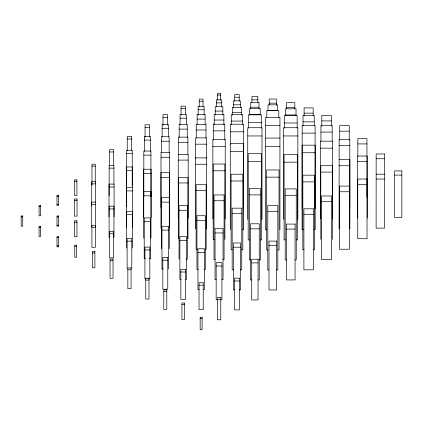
<?xml version="1.0" encoding="UTF-8"?>
<svg xmlns="http://www.w3.org/2000/svg" width="423" height="423" viewBox="0 0 423 423"><rect width="100%" height="100%" fill="white"/><g stroke="black" fill="none" stroke-linecap="round" stroke-linejoin="round"><path stroke-width="0.63" d="M217.533 95.043L220.563 95.043M234.717 97.237L239.212 97.237M251.944 99.87L257.824 99.87M199.244 101.256L203.014 101.256M216.375 102.879L221.715 102.879M269.229 103.159L276.378 103.159M233.538 104.798L240.391 104.798M250.739 107.188L259.024 107.188M286.598 107.431L294.842 107.431M181.055 108.632L185.364 108.632M198.149 109.784L204.108 109.784M268.013 110.377L277.588 110.377M215.254 111.075L222.842 111.075M232.38 112.608L241.549 112.608M304.1 113.153L313.173 113.153M249.549 114.601L260.219 114.601M285.414 114.95L296.026 114.95M162.987 117.33L167.593 117.33M180.055 118.202L186.363 118.202M197.123 119.096L205.129 119.096M214.197 120.032L223.894 120.032M321.787 120.915L331.325 120.915M231.281 121.063L242.649 121.063M303.027 121.866L314.252 121.866M248.386 122.353L261.382 122.353M284.277 122.982L297.163 122.982M265.665 125.615L279.936 125.615M145.052 127.455L149.694 127.455M162.115 128.291L168.465 128.291M179.178 129.126L187.241 129.126M196.246 129.977L206.012 129.977M213.314 130.855L224.782 130.855M339.701 131.162L349.255 131.162M230.387 131.817L243.542 131.817M320.93 132.082L332.182 132.082M302.175 133.123L315.098 133.123M247.746 135.957L262.017 135.957M283.584 135.957L297.855 135.957M265.665 138.062L279.936 138.062M127.244 139.03L131.664 139.03M144.328 140.076L150.419 140.076M161.417 141.219L169.163 141.219M178.522 142.53L187.897 142.53M357.832 143.92L366.953 143.92M195.659 144.18L206.593 144.18M339.14 145.639L349.81 145.639M265.665 146.305L279.936 146.305M212.869 146.633L225.221 146.633M320.518 148.15L332.594 148.15M230.281 151.328L243.648 151.328M109.557 151.963L113.512 151.963M302.08 152.735L315.198 152.735M126.678 153.427L132.23 153.427M143.82 155.146L150.926 155.146M160.999 157.266L169.581 157.266M376.153 158.752L384.47 158.752M339.087 159.508L349.863 159.508L349.863 228.811M178.242 160.095L188.177 160.095M248.179 161.427L261.588 161.427M357.562 161.612L367.222 161.612M284.082 162.162L297.358 162.162M195.606 164.246L206.651 164.246M339.087 165.731L349.863 165.731M91.981 166.107L95.254 166.107M109.15 168.127L113.919 168.127M126.355 170.543L132.552 170.543M213.181 170.802L224.909 170.802M320.808 172.103L332.304 172.103M143.619 173.567L151.127 173.567M376.121 174.197L384.507 174.197M394.611 175.085L401.85 175.085M266.58 177.142L279.027 177.142M160.962 177.533L169.618 177.533M376.121 179.04L384.507 179.04M231.09 181.002L242.839 181.002M74.496 181.282L76.901 181.282M302.842 181.879L314.437 181.879M178.437 182.958L187.981 182.958M91.722 183.899L95.513 183.899M357.752 184.386L367.037 184.386M108.991 187.04L114.078 187.04M132.579 187.304L126.329 187.304L126.329 227.505M196.103 190.509L206.149 190.509M126.329 190.916L132.579 190.916M339.563 191.751L349.387 191.751M249.327 194.897L260.441 194.897M285.197 195.283L296.243 195.283M143.757 195.823L150.985 195.823M56.989 196.187L58.575 196.187M74.363 200.518L77.034 200.518M214.017 200.751L224.079 200.751M321.612 201.686L331.505 201.686M95.535 202.12L91.696 202.12L91.696 226.807M161.316 202.141L169.269 202.141M91.696 204.335L95.535 204.335M56.989 204.552L58.575 204.552M39.069 206.53L40.656 206.53M109.102 208.951L113.972 208.951M179.035 210.289L187.384 210.289M267.791 211.304L277.816 211.304M232.169 213.7L241.76 213.7M303.894 214.287L313.385 214.287M126.599 214.604L132.309 214.604M21.15 216.877L22.736 216.877M56.989 216.877L58.575 216.877M196.949 220.557L205.308 220.557M144.211 221.567L150.535 221.567M74.453 222.207L76.944 222.207M56.989 225.242L58.575 225.242M39.069 227.22L40.656 227.22M91.913 227.447L95.318 227.447M250.516 228.832L259.251 228.832M286.376 229.092L295.064 229.092M303.391 229.483L302.08 229.483L302.08 145.163L315.198 145.163L315.198 229.483L313.887 229.483M242.374 229.557L243.648 229.557L243.648 143.614L230.281 143.614L230.281 229.557M266.966 229.816L265.665 229.816L265.665 117.372L279.936 117.372L279.936 229.816M161.967 230.107L168.613 230.107M215.048 232.946L223.043 232.946M109.462 233.692L113.607 233.692M56.989 237.567L58.575 237.567M214.487 239.429L213.181 239.429L213.181 164.034L224.909 164.034L224.909 239.429M285.345 239.878L284.082 239.878L284.082 154.495L297.358 154.495L297.358 239.878L296.095 239.878M249.454 239.915L248.179 239.915L248.179 153.686L261.588 153.686L261.588 239.915L260.314 239.915M179.881 240.386L186.538 240.386M127.122 241.131L131.786 241.131M269.002 245.472L276.605 245.472M56.989 245.932L58.575 245.932M74.755 246.255L76.642 246.255M233.316 247.196L240.613 247.196M197.361 249.29L196.103 249.29L196.103 184.708L206.149 184.708L206.149 249.29L204.896 249.29M304.132 249.734L302.842 249.734L302.842 175.185L314.437 175.185L314.437 249.734L313.147 249.734M232.396 249.782L231.09 249.782L231.09 174.213L242.839 174.213L242.839 249.782L241.533 249.782M144.904 249.945L149.842 249.945M267.886 249.982L266.58 249.982L266.58 169.956L279.027 169.956L279.027 249.982L277.715 249.982M197.948 252.415L204.304 252.415M92.346 252.97L94.884 252.97M145.475 258.559L144.211 258.559L144.211 217.919L150.535 217.919L150.535 258.559L149.266 258.559M186.099 259.146L187.384 259.146L187.384 205.472L179.035 205.472L179.035 259.146M215.27 259.637L214.017 259.637L214.017 194.94L224.079 194.94L224.079 259.637L222.821 259.637M250.633 259.944L249.327 259.944L249.327 188.484L260.441 188.484L260.441 259.944L259.135 259.944M286.498 259.923L285.197 259.923L285.197 188.907L296.243 188.907L296.243 259.923L294.942 259.923M162.818 260.235L167.767 260.235M110.038 260.774L113.031 260.774M251.717 262.889L258.051 262.889M216.164 266.03L221.932 266.03M163.178 268.996L161.967 268.996L161.967 226.273L168.613 226.273L168.613 268.996M198.234 269.493L196.949 269.493L196.949 215.725L205.308 215.725L205.308 269.493L204.023 269.493M127.836 269.789L131.072 269.789M233.448 269.848L232.169 269.848L232.169 208.164L241.76 208.164L241.76 269.848L240.481 269.848M269.044 269.974L267.791 269.974L267.791 205.52L277.816 205.52L277.816 269.974L276.563 269.974M180.864 272.005L185.554 272.005M146.136 278.852L144.904 278.852L144.904 247.09L149.842 247.09L149.842 278.852L148.605 278.852M181.092 279.344L179.881 279.344L179.881 236.542L186.538 236.542L186.538 279.344L185.327 279.344M216.28 279.73L215.048 279.73L215.048 228.33L223.043 228.33L223.043 279.73L221.816 279.73M251.764 279.947L250.516 279.947L250.516 223.793L259.251 223.793L259.251 279.947L258.004 279.947M145.75 280.089L148.991 280.089M234.495 280.983L239.434 280.983M199.032 285.155L203.22 285.155M199.222 289.602L197.948 289.602L197.948 248.745L204.304 248.745L204.304 289.602L203.035 289.602M234.532 289.877L233.316 289.877L233.316 242.982L240.613 242.982L240.613 289.877L239.397 289.877M163.78 291.669L166.799 291.669M217.311 299.521L220.78 299.521M217.443 299.78L216.164 299.78L216.164 262.699L221.932 262.699L221.932 299.78L220.647 299.78M181.922 304.465L184.497 304.465M200.158 318.371L202.099 318.371M367.222 218.141L367.222 156.039L357.562 156.039L357.562 218.141M366.953 197.298L366.953 138.654L357.832 138.654L357.832 156.447M349.81 208.09L349.81 139.479L339.14 139.479L339.087 228.811M349.255 140.119L349.255 125.647L339.701 125.647L339.701 140.119M332.594 218.839L332.594 141.176L320.518 141.176L320.518 218.839M332.304 239.36L332.304 165.467L320.808 165.467L320.808 239.36M332.182 141.388L332.182 125.589L320.93 125.589L320.93 141.388M331.325 126.17L331.325 115.41L321.787 115.41L321.787 126.17M315.098 208.74L315.098 125.663L302.175 125.663L302.175 208.74M314.252 125.901L314.252 115.389L303.027 115.389L303.027 125.901M313.173 115.78L313.173 107.918L304.1 107.918L304.1 115.78M297.855 219.474L297.855 127.72L283.584 127.72L283.584 219.474M297.163 128.227L297.163 115.542L284.277 115.542L284.277 128.227M296.026 115.431L296.026 108.827L285.414 108.827L285.414 115.431M294.842 108.748L294.842 102.673L286.598 102.673L286.598 108.748M278.799 117.594L278.799 110.667L266.802 110.667L266.802 117.594M277.588 110.778L277.588 104.846L268.013 104.846L268.013 110.778M276.378 105.121L276.378 99.03L269.229 99.03L269.229 105.121M262.017 219.474L262.017 127.72L247.746 127.72L247.746 219.474M261.382 128.254L261.382 114.845L248.386 114.845L248.386 128.254M260.219 115.014L260.219 108.436L249.549 108.436L249.549 115.014M259.024 108.5L259.024 102.403L250.739 102.403L250.739 108.5M257.824 102.466L257.824 96.476L251.944 96.476L251.944 102.466M243.542 208.809L243.542 124.219L230.387 124.219L230.387 144.317M242.649 124.378L242.649 114.496L231.281 114.496L231.281 124.378M241.549 115.167L241.549 107.315L232.38 107.315L232.38 115.167M240.391 107.426L240.391 100.838L233.538 100.838L233.538 107.426M239.212 101.182L239.212 94.641L234.717 94.641L234.717 101.182M225.221 218.918L225.221 139.505L212.869 139.505L212.869 218.918M224.782 140.066L224.782 124.235L213.314 124.235L213.314 140.066M223.894 124.648L223.894 114.432L214.197 114.432L214.197 124.648M222.842 114.993L222.842 106.696L215.254 106.696L215.254 114.993M221.715 106.956L221.715 99.796L216.375 99.796L216.375 106.956M220.563 100.293L220.563 93.293L217.533 93.293L217.533 100.293M206.651 228.885L206.651 157.869L195.606 157.869L195.606 228.885M206.593 158.318L206.593 137.872L195.659 137.872L195.659 158.318M206.012 138.136L206.012 124.336L196.246 124.336L196.246 138.136M205.129 124.373L205.129 114.469L197.123 114.469L197.123 124.373M204.108 115.051L204.108 106.342L198.149 106.342L198.149 115.051M203.014 106.453L203.014 99.077L199.244 99.077L199.244 106.453M188.177 218.22L188.177 154.363L178.242 154.363L178.242 218.22M187.981 238.799L187.981 177.449L178.437 177.449L178.437 238.799M187.897 154.421L187.897 137.121L178.522 137.121L178.522 154.421M187.241 137.575L187.241 124.473L179.178 124.473L179.178 137.575M186.363 124.79L186.363 114.559L180.055 114.559L180.055 124.79M185.364 115.093L185.364 106.147L181.055 106.147L181.055 115.093M169.618 228.198L169.618 172.536L160.962 172.536L160.962 228.198M169.581 207.487L169.581 152.312L160.999 152.312L160.999 207.487M169.269 248.687L169.269 197.552L161.316 197.552L161.316 248.687M169.163 152.513L169.163 136.745L161.417 136.745L161.417 152.513M168.465 137.01L168.465 124.621L162.115 124.621L162.115 137.01M167.593 125.213L167.593 114.67L162.987 114.67L162.987 125.213M151.127 217.522L151.127 169.232L143.619 169.232L143.619 217.522M150.985 238.133L150.985 191.645L143.757 191.645L143.757 238.133M150.926 196.716L150.926 151.043L143.82 151.043L143.82 196.716M150.419 151.302L150.419 136.555L144.328 136.555L144.328 151.302M149.694 137.158L149.694 124.78L145.052 124.78L145.052 137.158M132.579 227.505L132.552 166.969L126.355 166.969L126.355 206.794M132.309 248.037L132.309 211.304L126.599 211.304L126.599 248.037M132.23 185.919L132.23 150.223L126.678 150.223L126.678 185.919M131.786 268.425L131.786 238.44L127.122 238.44L127.122 268.425M131.664 150.673L131.664 136.476L127.244 136.476L127.244 150.673M114.078 216.825L114.078 184.105L108.991 184.105L108.991 216.825M113.919 184.354L113.919 165.372L109.15 165.372L109.15 196.039M113.972 237.451L113.972 206.144L109.102 206.144L109.102 237.451M113.512 165.758L113.512 149.679L109.557 149.679L109.557 165.758M95.535 226.807L95.513 181.71L91.722 181.71L91.722 206.101M95.254 182.054L95.254 164.219L91.981 164.219L91.981 185.263M384.47 153.956L376.153 153.956L376.121 228.119L384.507 228.119L384.47 153.956M401.85 170.908L394.611 170.908L394.611 217.443L401.85 217.443L401.85 170.908M367.037 179.024L357.752 179.024L357.752 238.725L367.037 238.725L367.037 179.024M76.901 179.891L74.496 179.891L74.496 195.357L76.901 195.357L76.901 179.891M349.387 186.078L339.563 186.078L339.563 249.226L349.387 249.226L349.387 186.078M58.575 195.273L56.989 195.273L56.989 205.467L58.575 205.467L58.575 195.273M331.505 195.976L321.612 195.976L321.612 259.59L331.505 259.59L331.505 195.976M77.034 198.979L74.363 198.979L74.363 216.121L77.034 216.121L77.034 198.979M40.656 205.615L39.069 205.615L39.069 215.809L40.656 215.809L40.656 205.615M313.385 208.803L303.894 208.803L303.894 269.821L313.385 269.821L313.385 208.803M22.736 215.963L21.15 215.963L21.15 226.157L22.736 226.157L22.736 215.963M58.575 215.963L56.989 215.963L56.989 226.157L58.575 226.157L58.575 215.963M76.944 220.774L74.453 220.774L74.453 236.764L76.944 236.764L76.944 220.774M295.064 224.079L286.376 224.079L286.376 279.931L295.064 279.931L295.064 224.079M95.318 225.48L91.913 225.48L91.913 247.37L95.318 247.37L95.318 225.48M40.656 226.305L39.069 226.305L39.069 236.499L40.656 236.499L40.656 226.305M113.607 231.296L109.462 231.296L109.462 257.93L113.607 257.93L113.607 231.296M58.575 236.653L56.989 236.653L56.989 246.847L58.575 246.847L58.575 236.653M276.605 241.084L269.002 241.084L269.002 289.966L276.605 289.966L276.605 241.084M76.642 245.171L74.755 245.171L74.755 257.279L76.642 257.279L76.642 245.171M94.884 251.505L92.346 251.505L92.346 267.812L94.884 267.812L94.884 251.505M167.767 257.374L162.818 257.374L162.818 289.2L167.767 289.2L167.767 257.374M113.031 259.045L110.038 259.045L110.038 278.286L113.031 278.286L113.031 259.045M258.051 259.23L251.717 259.23L251.717 299.944L258.051 299.944L258.051 259.23M131.072 267.923L127.836 267.923L127.836 288.703L131.072 288.703L131.072 267.923M185.554 269.292L180.864 269.292L180.864 299.468L185.554 299.468L185.554 269.292M239.434 278.128L234.495 278.128L234.495 309.885L239.434 309.885L239.434 278.128M148.991 278.218L145.75 278.218L145.75 299.05L148.991 299.05L148.991 278.218M203.22 282.738L199.032 282.738L199.032 309.668L203.22 309.668L203.22 282.738M166.799 289.924L163.78 289.924L163.78 309.329L166.799 309.329L166.799 289.924M220.78 297.522L217.311 297.522L217.311 319.804L220.78 319.804L220.78 297.522M184.497 302.979L181.922 302.979L181.922 319.55L184.497 319.55L184.497 302.979M202.099 317.25L200.158 317.25L200.158 329.707L202.099 329.707L202.099 317.25"/></g></svg>
